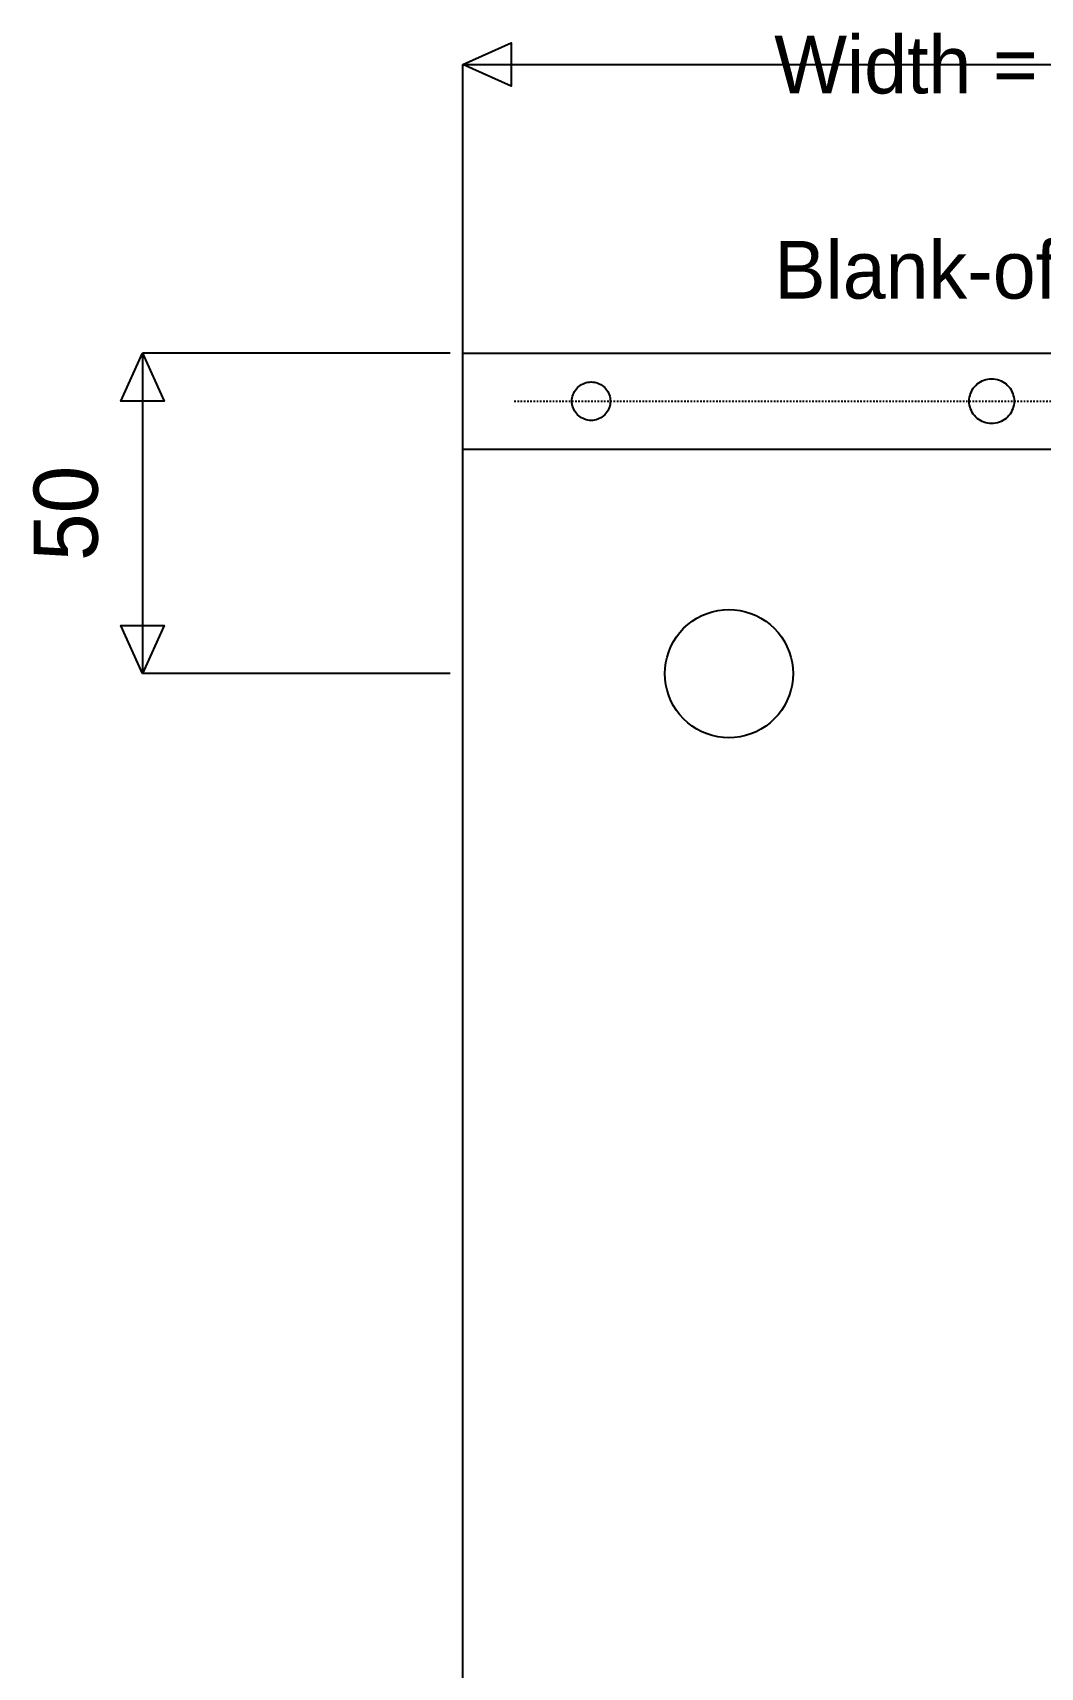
# Model space of a CAD drawing. Header units: millimetres. Extents: x 0 to 689, y -1000001 to 2212.
# Drawn here: x 52.9 to 210.1, y 1945 to 2200 of the extents above; entities that cross this region are included whole.
import ezdxf
from ezdxf.enums import TextEntityAlignment as Align

# ---------------------------------------------------------------- set-up
doc = ezdxf.new("R2010")
doc.units = ezdxf.units.MM
doc.linetypes.add('DASHED', pattern=[0.5, 0.25, -0.25])
doc.layers.add('DRAWING', color=7, linetype='Continuous')
doc.layers.add('TEXT', color=7, linetype='Continuous')

msp = doc.modelspace()

# ---------------------------------------------------------------- linework, layer by layer
at = {"layer": 'DRAWING', "linetype": 'CONTINUOUS', "true_color": 0xff6a00}
for p, q in [((120, 2150), (120, 2195)), ((120, 2195), (582, 2195)), ((118, 2150), (70, 2150)), ((70, 2150), (70, 2100)), ((118, 2100), (70, 2100))]:
    msp.add_line(p, q, dxfattribs=at)
at = {"layer": 'DRAWING', "linetype": 'CONTINUOUS', "true_color": 0x111111}
for p, q in [((120, 2150), (582, 2150)), ((120, 320), (120, 2150)), ((120, 2135), (582, 2135))]:
    msp.add_line(p, q, dxfattribs=at)
at = {"layer": 'DRAWING', "linetype": 'DASHED', "true_color": 0xb000ff}
msp.add_line((128, 2142.5), (574, 2142.5), dxfattribs=at)
at = {"layer": 'DRAWING', "linetype": 'CONTINUOUS', "true_color": 0xff6a00}
for points in [[(120, 2195), (127.5, 2198.38), (127.5, 2191.62)], [(70, 2150), (73.38, 2142.5), (66.62, 2142.5)], [(70, 2100), (66.62, 2107.5), (73.38, 2107.5)]]:
    msp.add_lwpolyline(points, close=True, dxfattribs=at)
at = {"layer": 'DRAWING', "linetype": 'CONTINUOUS', "true_color": 0x111111}
for points in [[(143, 2142.5), (142.99, 2142.24), (142.95, 2141.98), (142.9, 2141.72), (142.82, 2141.47), (142.72, 2141.23), (142.6, 2141), (142.46, 2140.78), (142.3, 2140.57), (142.12, 2140.38), (141.93, 2140.2), (141.72, 2140.04), (141.5, 2139.9), (141.27, 2139.78), (141.03, 2139.68), (140.78, 2139.6), (140.52, 2139.55), (140.26, 2139.51), (140, 2139.5), (139.74, 2139.51), (139.48, 2139.55), (139.22, 2139.6), (138.97, 2139.68), (138.73, 2139.78), (138.5, 2139.9), (138.28, 2140.04), (138.07, 2140.2), (137.88, 2140.38), (137.7, 2140.57), (137.54, 2140.78), (137.4, 2141), (137.28, 2141.23), (137.18, 2141.47), (137.1, 2141.72), (137.05, 2141.98), (137.01, 2142.24), (137, 2142.5), (137.01, 2142.76), (137.05, 2143.02), (137.1, 2143.28), (137.18, 2143.53), (137.28, 2143.77), (137.4, 2144), (137.54, 2144.22), (137.7, 2144.43), (137.88, 2144.62), (138.07, 2144.8), (138.28, 2144.96), (138.5, 2145.1), (138.73, 2145.22), (138.97, 2145.32), (139.22, 2145.4), (139.48, 2145.45), (139.74, 2145.49), (140, 2145.5), (140.26, 2145.49), (140.52, 2145.45), (140.78, 2145.4), (141.03, 2145.32), (141.27, 2145.22), (141.5, 2145.1), (141.72, 2144.96), (141.93, 2144.8), (142.12, 2144.62), (142.3, 2144.43), (142.46, 2144.22), (142.6, 2144), (142.72, 2143.77), (142.82, 2143.53), (142.9, 2143.28), (142.95, 2143.02), (142.99, 2142.76), (143, 2142.5)], [(206, 2142.5), (205.99, 2142.19), (205.95, 2141.89), (205.88, 2141.59), (205.79, 2141.3), (205.67, 2141.02), (205.53, 2140.75), (205.37, 2140.49), (205.18, 2140.25), (204.97, 2140.03), (204.75, 2139.82), (204.51, 2139.63), (204.25, 2139.47), (203.98, 2139.33), (203.7, 2139.21), (203.41, 2139.12), (203.11, 2139.05), (202.81, 2139.01), (202.5, 2139), (202.19, 2139.01), (201.89, 2139.05), (201.59, 2139.12), (201.3, 2139.21), (201.02, 2139.33), (200.75, 2139.47), (200.49, 2139.63), (200.25, 2139.82), (200.03, 2140.03), (199.82, 2140.25), (199.63, 2140.49), (199.47, 2140.75), (199.33, 2141.02), (199.21, 2141.3), (199.12, 2141.59), (199.05, 2141.89), (199.01, 2142.19), (199, 2142.5), (199.01, 2142.81), (199.05, 2143.11), (199.12, 2143.41), (199.21, 2143.7), (199.33, 2143.98), (199.47, 2144.25), (199.63, 2144.51), (199.82, 2144.75), (200.03, 2144.97), (200.25, 2145.18), (200.49, 2145.37), (200.75, 2145.53), (201.02, 2145.67), (201.3, 2145.79), (201.59, 2145.88), (201.89, 2145.95), (202.19, 2145.99), (202.5, 2146), (202.81, 2145.99), (203.11, 2145.95), (203.41, 2145.88), (203.7, 2145.79), (203.98, 2145.67), (204.25, 2145.53), (204.51, 2145.37), (204.75, 2145.18), (204.97, 2144.97), (205.18, 2144.75), (205.37, 2144.51), (205.53, 2144.25), (205.67, 2143.98), (205.79, 2143.7), (205.88, 2143.41), (205.95, 2143.11), (205.99, 2142.81), (206, 2142.5)], [(171.5, 2100), (171.46, 2099.13), (171.35, 2098.26), (171.16, 2097.41), (170.9, 2096.58), (170.56, 2095.77), (170.16, 2095), (169.69, 2094.26), (169.16, 2093.57), (168.57, 2092.93), (167.93, 2092.34), (167.24, 2091.81), (166.5, 2091.34), (165.73, 2090.94), (164.92, 2090.6), (164.09, 2090.34), (163.24, 2090.15), (162.37, 2090.04), (161.5, 2090), (160.63, 2090.04), (159.76, 2090.15), (158.91, 2090.34), (158.08, 2090.6), (157.27, 2090.94), (156.5, 2091.34), (155.76, 2091.81), (155.07, 2092.34), (154.43, 2092.93), (153.84, 2093.57), (153.31, 2094.26), (152.84, 2095), (152.44, 2095.77), (152.1, 2096.58), (151.84, 2097.41), (151.65, 2098.26), (151.54, 2099.13), (151.5, 2100), (151.54, 2100.87), (151.65, 2101.74), (151.84, 2102.59), (152.1, 2103.42), (152.44, 2104.23), (152.84, 2105), (153.31, 2105.74), (153.84, 2106.43), (154.43, 2107.07), (155.07, 2107.66), (155.76, 2108.19), (156.5, 2108.66), (157.27, 2109.06), (158.08, 2109.4), (158.91, 2109.66), (159.76, 2109.85), (160.63, 2109.96), (161.5, 2110), (162.37, 2109.96), (163.24, 2109.85), (164.09, 2109.66), (164.92, 2109.4), (165.73, 2109.06), (166.5, 2108.66), (167.24, 2108.19), (167.93, 2107.66), (168.57, 2107.07), (169.16, 2106.43), (169.69, 2105.74), (170.16, 2105), (170.56, 2104.23), (170.9, 2103.42), (171.16, 2102.59), (171.35, 2101.74), (171.46, 2100.87), (171.5, 2100)]]:
    msp.add_lwpolyline(points, close=True, dxfattribs=at)

# ---------------------------------------------------------------- texts
at = {"layer": 'TEXT', "true_color": 0xff6a00}
for s, p in [('Width = Core (320) + 2×((RSP (65) + FB (12)) − 4×t (1.5)) = 462 mm', (351, 2195)), ('Blank-off holes: 12 × ø6 @ 150mm pitch  |  C1 Ø 15.88   C2 Ø 14.50', (351, 2163))]:
    msp.add_text(s, height=9, dxfattribs=at).set_placement(p, align=Align.MIDDLE_CENTER)
msp.add_text('50', height=10, rotation=90, dxfattribs=at).set_placement((58, 2125), align=Align.MIDDLE_CENTER)

doc.saveas('drawing.dxf')
